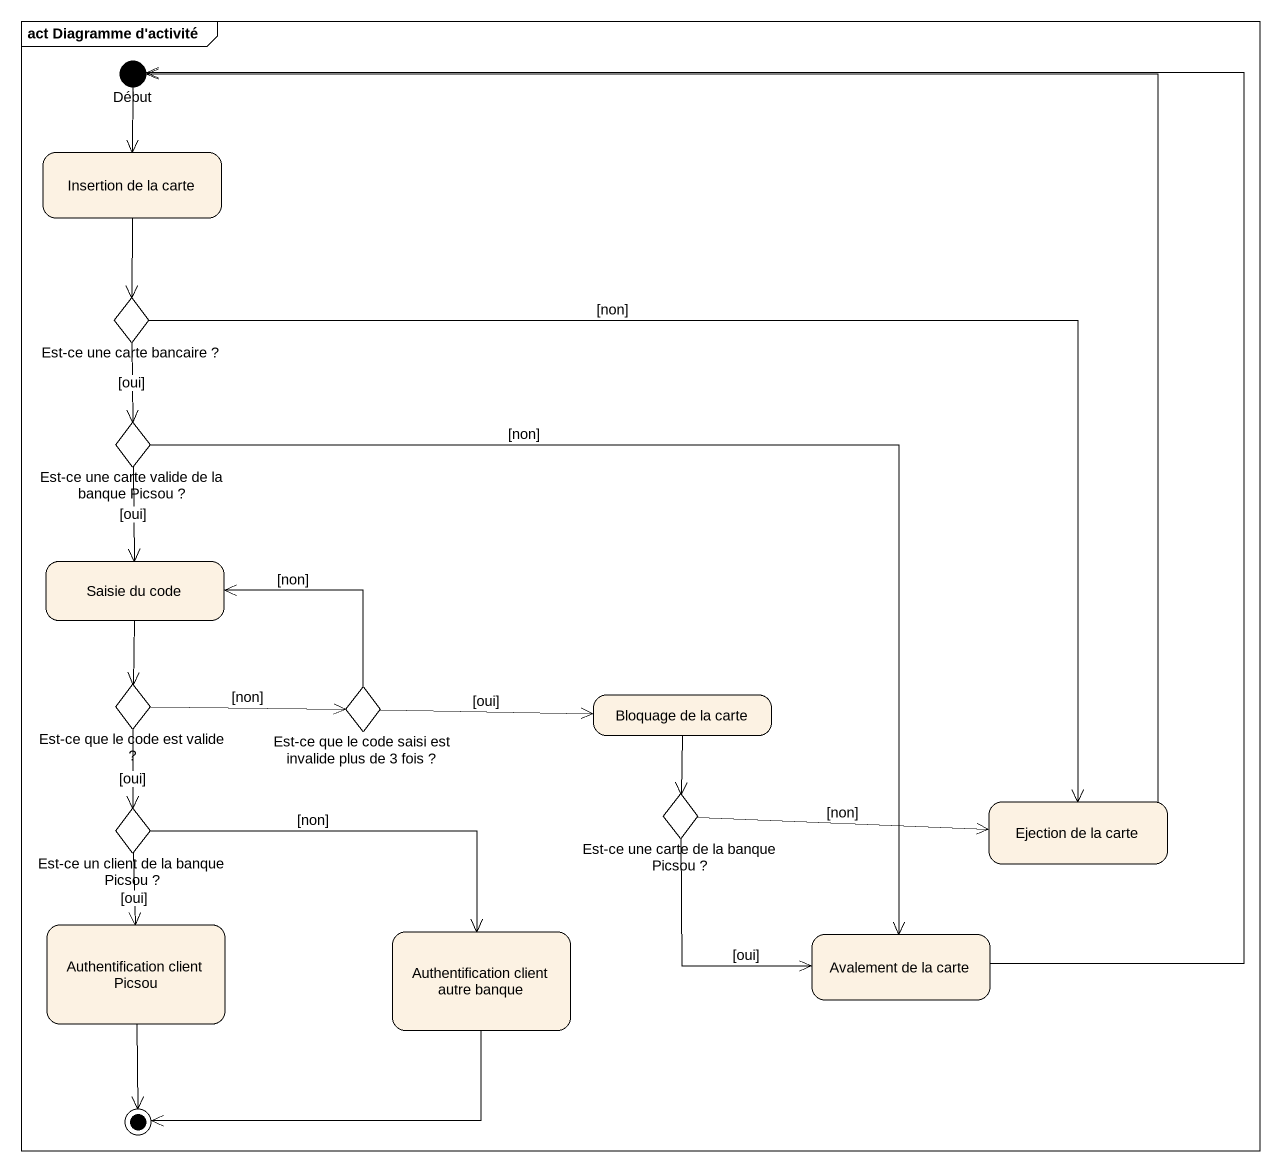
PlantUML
@startuml
mainframe act Diagramme d'activité
hide empty description
state Début <<start>>
state "Insertion de la carte" as Insertion_de_la_carte
state "Est-ce une carte bancaire ?" as Est_ce_une_carte_bancaire <<choice>>
state "Est-ce une carte valide de la banque Picsou ?" as Est_ce_une_carte_valide_de <<choice>>
state "Saisie du code" as Saisie_du_code
state "Est-ce que le code est valide ?" as Est_ce_que_le_code_est <<choice>>
state "Est-ce que le code saisi est invalide plus de 3 fois ?" as Est_ce_que_le_code_saisi <<choice>>
state "Bloquage de la carte" as Bloquage_de_la_carte
state "Est-ce un client de la banque Picsou ?" as Est_ce_un_client_de_la <<choice>>
state "Est-ce une carte de la banque Picsou ?" as Est_ce_une_carte_de_la <<choice>>
state "Ejection de la carte" as Ejection_de_la_carte
state "Authentification client Picsou" as Authentification_client
state "Authentification client autre banque" as Authentification_client_2
state "Avalement de la carte" as Avalement_de_la_carte
Début --> Insertion_de_la_carte
Insertion_de_la_carte --> Est_ce_une_carte_bancaire
Est_ce_une_carte_bancaire --> Est_ce_une_carte_valide_de : [oui]
Est_ce_une_carte_bancaire -right-> Ejection_de_la_carte : [non]
Est_ce_une_carte_valide_de --> Saisie_du_code : [oui]
Est_ce_une_carte_valide_de --> Avalement_de_la_carte : [non]
Saisie_du_code --> Est_ce_que_le_code_est
Est_ce_que_le_code_est -right-> Est_ce_que_le_code_saisi : [non]
Est_ce_que_le_code_est --> Est_ce_un_client_de_la : [oui]
Est_ce_que_le_code_saisi -left-> Saisie_du_code : [non]
Est_ce_que_le_code_saisi -right-> Bloquage_de_la_carte : [oui]
Bloquage_de_la_carte --> Est_ce_une_carte_de_la
Est_ce_un_client_de_la --> Authentification_client : [oui]
Est_ce_un_client_de_la -right-> Authentification_client_2 : [non]
Est_ce_une_carte_de_la -right-> Ejection_de_la_carte : [non]
Est_ce_une_carte_de_la --> Avalement_de_la_carte : [oui]
Ejection_de_la_carte -up-> Début
Avalement_de_la_carte -up-> Début
Authentification_client --> [*]
Authentification_client_2 -left-> [*]
@enduml
